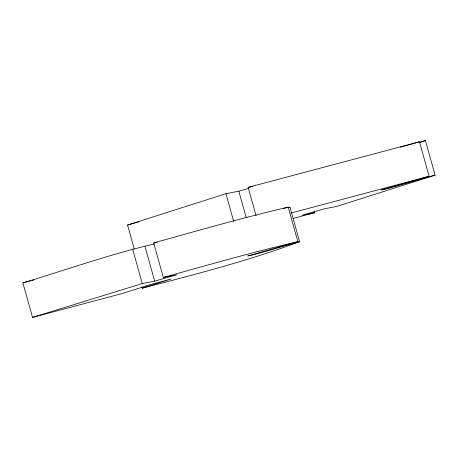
<?xml version="1.0" encoding="UTF-8"?>
<svg xmlns="http://www.w3.org/2000/svg" width="458" height="458" viewBox="0 0 458 458"><rect width="100%" height="100%" fill="white"/><g stroke="black" fill="none" stroke-linecap="round" stroke-linejoin="round"><path stroke-width="0.69" d="M289.359 207.491L289.954 207.188L299.589 241.692C248.339 260.831 195.16 274.399 142.278 288.185L141.9 286.834M134.177 248.705L127.564 225.027L225.937 193.705L238.83 191.186L248.253 188.496M419.362 142.553L425.465 140.612L435.1 175.116L336.727 206.432L324.241 208.877L302.034 215.208L314.52 212.77L314.142 211.413M142.278 288.185L170.92 279.065L150.968 284.378L122.32 293.498L32.535 317.388L22.9 282.884C66.633 269.745 109.788 254.264 154.289 243.988M32.535 317.388L142.261 283.559L154.667 281.132L176.88 274.794L163.317 277.451L153.682 242.946C198.377 230.471 243.021 217.659 288.225 207.142L297.86 241.647L247.715 255.948L253.726 254.768L299.589 241.692M127.564 225.027L139.106 221.735M400.389 147.224L419.459 141.785L429.094 176.29L381.417 189.887L387.428 188.713L435.1 175.116M419.339 142.358L425.465 140.612M283.21 208.573L288.225 207.142M287.905 207.772L289.954 207.188M163.317 277.451C208.012 264.976 252.656 252.163 297.86 241.647M256.079 215.787L248.144 187.374L419.459 141.785M22.9 282.884L30.497 280.863M31.877 280.496L33.949 279.947M290.939 213.056L429.094 176.29M293.103 218.466L314.52 212.77M248.144 187.374L252.896 186.446M153.682 242.946L157.071 242.282M238.83 191.186L246.198 217.573M225.937 193.705L233.677 221.449M145.031 246.627L154.667 281.132M132.625 249.055L142.261 283.559"/></g></svg>
